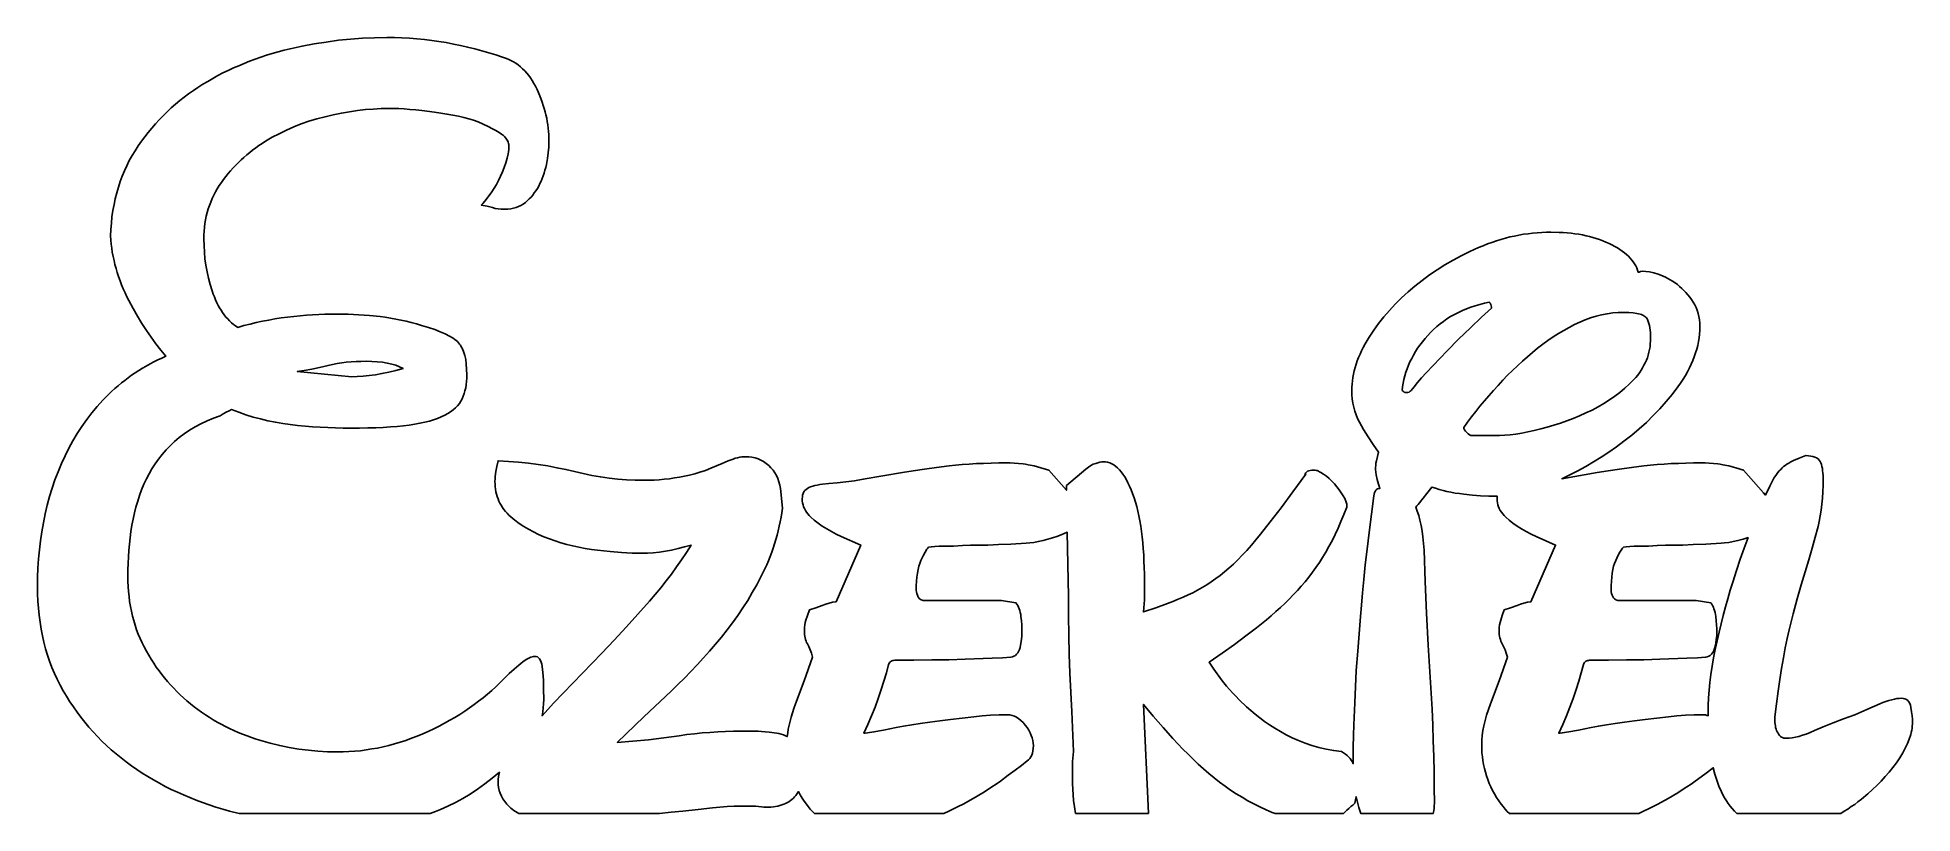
# Model space of a CAD drawing. Extents: x 19 to 174, y 19 to 83.
import ezdxf

# ---------------------------------------------------------------- set-up
doc = ezdxf.new("R2010")
doc.units = 0
doc.layers.add('CAMADA_1', color=18, linetype='CONTINUOUS')

msp = doc.modelspace()

# ---------------------------------------------------------------- linework, layer by layer
at = {"layer": 'CAMADA_1'}
for points in [[(35.87, 19.25), (35.07, 19.45), (34.51, 19.61), (33.95, 19.78), (33.4, 19.95), (32.85, 20.14), (32.32, 20.34), (31.79, 20.55), (31.28, 20.77), (30.77, 20.99), (30.27, 21.23), (29.77, 21.48), (29.29, 21.74), (28.81, 22.01), (28.34, 22.28), (27.88, 22.57), (27.43, 22.87), (26.99, 23.17), (26.55, 23.49), (26.13, 23.82), (25.72, 24.15), (25.32, 24.5), (24.93, 24.85), (24.55, 25.21), (24.18, 25.59), (23.82, 25.97), (23.48, 26.36), (23.14, 26.76), (22.82, 27.17), (22.5, 27.59), (22.2, 28.02), (21.91, 28.45), (21.63, 28.9), (21.36, 29.36), (21.1, 29.82), (20.86, 30.3), (20.64, 30.78), (20.43, 31.27), (20.24, 31.78), (20.07, 32.29), (19.91, 32.81), (19.77, 33.35), (19.65, 33.89), (19.54, 34.44), (19.45, 35), (19.37, 35.57), (19.32, 36.15), (19.27, 36.74), (19.25, 37.34), (19.24, 37.95), (19.25, 38.71), (19.28, 39.46), (19.33, 40.22), (19.4, 40.96), (19.49, 41.71), (19.6, 42.45), (19.73, 43.19), (19.88, 43.92), (20.05, 44.64), (20.24, 45.35), (20.45, 46.05), (20.68, 46.73), (20.94, 47.4), (21.21, 48.06), (21.51, 48.7), (21.82, 49.34), (22.16, 49.95), (22.52, 50.55), (22.9, 51.13), (23.31, 51.7), (23.73, 52.24), (24.17, 52.77), (24.64, 53.29), (25.13, 53.78), (25.38, 54.02), (25.63, 54.26), (25.9, 54.48), (26.17, 54.71), (26.44, 54.92), (26.72, 55.13), (27, 55.34), (27.3, 55.54), (27.59, 55.73), (27.89, 55.92), (28.2, 56.1), (28.52, 56.27), (28.83, 56.44), (29.16, 56.6), (29.49, 56.76), (29.82, 56.91), (29.41, 57.41), (29, 57.93), (28.6, 58.47), (28.22, 59.03), (27.84, 59.61), (27.48, 60.22), (27.12, 60.84), (26.78, 61.49), (26.61, 61.81), (26.46, 62.14), (26.31, 62.47), (26.17, 62.8), (26.05, 63.13), (25.93, 63.47), (25.82, 63.8), (25.72, 64.13), (25.63, 64.46), (25.55, 64.8), (25.47, 65.13), (25.41, 65.47), (25.36, 65.81), (25.31, 66.14), (25.28, 66.48), (25.25, 66.82), (25.28, 67.35), (25.33, 67.88), (25.38, 68.39), (25.46, 68.9), (25.55, 69.4), (25.65, 69.88), (25.77, 70.36), (25.91, 70.83), (26.06, 71.29), (26.23, 71.74), (26.41, 72.18), (26.6, 72.6), (26.81, 73.02), (27.04, 73.44), (27.28, 73.84), (27.54, 74.23), (27.81, 74.61), (28.09, 74.98), (28.37, 75.35), (28.67, 75.7), (28.97, 76.05), (29.28, 76.39), (29.6, 76.72), (29.93, 77.04), (30.27, 77.36), (30.61, 77.66), (30.97, 77.96), (31.33, 78.24), (31.7, 78.52), (32.09, 78.79), (32.47, 79.05), (32.87, 79.31), (33.28, 79.55), (33.69, 79.79), (34.11, 80.02), (34.53, 80.24), (34.96, 80.45), (35.39, 80.65), (35.83, 80.84), (36.28, 81.03), (36.73, 81.21), (37.19, 81.38), (37.66, 81.54), (38.13, 81.7), (38.6, 81.84), (39.09, 81.98), (39.57, 82.11), (40.07, 82.23), (41.06, 82.45), (42.06, 82.63), (43.05, 82.79), (44.05, 82.93), (45.04, 83.03), (46.04, 83.1), (47.03, 83.14), (48.03, 83.16), (48.66, 83.15), (49.29, 83.13), (49.91, 83.1), (50.52, 83.05), (51.14, 82.99), (51.74, 82.92), (52.34, 82.83), (52.94, 82.74), (53.53, 82.62), (54.12, 82.5), (54.7, 82.37), (55.29, 82.23), (55.87, 82.07), (56.45, 81.91), (57.02, 81.74), (57.59, 81.55), (57.82, 81.47), (58.05, 81.38), (58.26, 81.28), (58.47, 81.16), (58.67, 81.04), (58.87, 80.9), (59.05, 80.75), (59.23, 80.59), (59.41, 80.41), (59.58, 80.23), (59.74, 80.04), (59.89, 79.83), (60.03, 79.61), (60.17, 79.38), (60.31, 79.14), (60.43, 78.88), (60.66, 78.36), (60.86, 77.84), (60.94, 77.57), (61.02, 77.31), (61.1, 77.04), (61.16, 76.78), (61.22, 76.51), (61.27, 76.24), (61.31, 75.97), (61.34, 75.7), (61.37, 75.43), (61.39, 75.16), (61.4, 74.88), (61.4, 74.61), (61.39, 74.14), (61.35, 73.67), (61.29, 73.19), (61.19, 72.7), (61.14, 72.46), (61.07, 72.23), (61, 72), (60.93, 71.77), (60.85, 71.55), (60.76, 71.34), (60.66, 71.13), (60.56, 70.92), (60.45, 70.73), (60.33, 70.54), (60.2, 70.36), (60.07, 70.18), (59.93, 70.02), (59.78, 69.86), (59.62, 69.71), (59.46, 69.57), (59.28, 69.44), (59.1, 69.33), (58.9, 69.23), (58.69, 69.16), (58.48, 69.1), (58.25, 69.05), (58.01, 69.03), (57.76, 69.02), (57.48, 69.03), (57.21, 69.05), (56.97, 69.09), (56.75, 69.15), (56.53, 69.21), (56.3, 69.26), (55.82, 69.36), (55.95, 69.5), (56.11, 69.69), (56.49, 70.16), (56.7, 70.45), (56.9, 70.75), (57.08, 71.06), (57.26, 71.39), (57.42, 71.73), (57.57, 72.09), (57.72, 72.45), (57.85, 72.83), (57.96, 73.21), (58.04, 73.57), (58.07, 73.75), (58.09, 73.93), (58.1, 74.1), (58.1, 74.27), (58.1, 74.35), (58.08, 74.44), (58.05, 74.53), (58.02, 74.62), (57.97, 74.71), (57.91, 74.8), (57.76, 74.99), (57.66, 75.09), (57.5, 75.21), (57.3, 75.34), (57.04, 75.49), (56.75, 75.65), (56.4, 75.82), (55.56, 76.22), (55.19, 76.34), (54.8, 76.46), (54.38, 76.57), (53.94, 76.67), (53.48, 76.77), (53, 76.86), (52.49, 76.94), (51.96, 77.02), (50.92, 77.15), (50.42, 77.2), (49.94, 77.24), (49.48, 77.28), (49.04, 77.3), (48.61, 77.31), (48.2, 77.32), (47.56, 77.31), (46.92, 77.27), (46.27, 77.22), (45.61, 77.15), (44.96, 77.05), (44.29, 76.94), (43.62, 76.8), (42.95, 76.64), (42.28, 76.46), (41.62, 76.26), (40.99, 76.04), (40.37, 75.79), (39.76, 75.53), (39.17, 75.24), (38.6, 74.94), (38.04, 74.61), (37.76, 74.44), (37.5, 74.26), (37.24, 74.08), (36.98, 73.89), (36.74, 73.7), (36.49, 73.5), (36.26, 73.29), (36.03, 73.08), (35.8, 72.87), (35.58, 72.65), (35.37, 72.43), (35.16, 72.19), (34.96, 71.96), (34.77, 71.72), (34.58, 71.47), (34.4, 71.22), (34.22, 70.96), (34.06, 70.7), (33.91, 70.44), (33.77, 70.17), (33.64, 69.89), (33.52, 69.61), (33.41, 69.33), (33.32, 69.04), (33.23, 68.75), (33.16, 68.45), (33.1, 68.15), (33.05, 67.84), (33.01, 67.53), (32.98, 67.21), (32.96, 66.89), (32.96, 66.56), (32.97, 66.02), (33, 65.47), (33.05, 64.93), (33.13, 64.4), (33.22, 63.86), (33.34, 63.33), (33.48, 62.81), (33.63, 62.29), (33.72, 62.03), (33.82, 61.79), (33.92, 61.55), (34.02, 61.32), (34.13, 61.1), (34.25, 60.89), (34.37, 60.69), (34.5, 60.5), (34.64, 60.32), (34.78, 60.14), (34.93, 59.98), (35.08, 59.82), (35.24, 59.67), (35.4, 59.53), (35.57, 59.4), (35.75, 59.28), (36.26, 59.43), (36.77, 59.56), (37.28, 59.68), (37.79, 59.79), (38.31, 59.89), (38.82, 59.98), (39.34, 60.06), (39.86, 60.13), (40.38, 60.19), (40.89, 60.24), (41.41, 60.29), (41.92, 60.32), (42.43, 60.35), (42.94, 60.37), (43.45, 60.38), (43.96, 60.38), (44.85, 60.37), (45.73, 60.33), (46.61, 60.27), (47.48, 60.17), (47.91, 60.12), (48.34, 60.05), (48.77, 59.97), (49.2, 59.89), (49.63, 59.79), (50.06, 59.69), (50.48, 59.58), (50.91, 59.45), (51.47, 59.28), (51.99, 59.11), (52.45, 58.93), (52.85, 58.75), (53.21, 58.57), (53.51, 58.39), (53.64, 58.3), (53.76, 58.2), (53.86, 58.11), (53.95, 58.01), (54.04, 57.91), (54.11, 57.81), (54.18, 57.69), (54.25, 57.56), (54.31, 57.43), (54.37, 57.29), (54.42, 57.14), (54.46, 56.98), (54.54, 56.63), (54.59, 56.25), (54.62, 55.84), (54.63, 55.39), (54.63, 55.1), (54.61, 54.82), (54.58, 54.55), (54.54, 54.3), (54.48, 54.06), (54.42, 53.83), (54.34, 53.61), (54.25, 53.4), (54.14, 53.2), (54.02, 53.01), (53.87, 52.83), (53.7, 52.66), (53.51, 52.49), (53.3, 52.34), (53.06, 52.19), (52.81, 52.05), (52.53, 51.91), (52.23, 51.79), (51.9, 51.67), (51.55, 51.57), (51.17, 51.47), (50.77, 51.39), (50.34, 51.31), (49.89, 51.24), (49.41, 51.18), (48.89, 51.13), (48.34, 51.09), (47.75, 51.05), (47.13, 51.02), (46.48, 51), (45.79, 50.99), (45.06, 50.99), (44.43, 50.99), (43.8, 51.01), (43.17, 51.03), (42.55, 51.06), (41.92, 51.1), (41.3, 51.15), (40.68, 51.21), (40.07, 51.28), (39.46, 51.37), (38.85, 51.47), (38.24, 51.59), (37.63, 51.74), (37.03, 51.9), (36.43, 52.08), (35.84, 52.29), (35.24, 52.51), (35.03, 52.42), (34.8, 52.3), (34.56, 52.16), (34.31, 52), (33.75, 51.8), (33.22, 51.58), (32.71, 51.35), (32.23, 51.09), (31.77, 50.82), (31.34, 50.53), (30.93, 50.22), (30.73, 50.05), (30.54, 49.89), (30.18, 49.54), (29.84, 49.19), (29.52, 48.82), (29.22, 48.44), (28.94, 48.04), (28.68, 47.64), (28.44, 47.22), (28.22, 46.8), (28.01, 46.36), (27.82, 45.91), (27.65, 45.45), (27.5, 44.98), (27.36, 44.49), (27.23, 44), (27.12, 43.5), (27.03, 42.99), (26.95, 42.47), (26.88, 41.95), (26.82, 41.42), (26.78, 40.9), (26.74, 40.38), (26.71, 39.85), (26.7, 39.32), (26.69, 38.8), (26.7, 38.36), (26.72, 37.94), (26.75, 37.52), (26.79, 37.11), (26.84, 36.7), (26.91, 36.3), (26.98, 35.9), (27.07, 35.51), (27.17, 35.13), (27.29, 34.75), (27.41, 34.38), (27.55, 34.02), (27.7, 33.66), (27.86, 33.3), (28.03, 32.96), (28.22, 32.61), (28.41, 32.28), (28.61, 31.95), (28.82, 31.63), (29.03, 31.31), (29.26, 31), (29.48, 30.7), (29.72, 30.41), (29.96, 30.12), (30.21, 29.83), (30.47, 29.56), (30.73, 29.29), (31, 29.03), (31.28, 28.77), (31.56, 28.52), (31.85, 28.28), (32.15, 28.04), (32.46, 27.81), (32.77, 27.59), (33.08, 27.38), (33.4, 27.17), (33.73, 26.97), (34.06, 26.78), (34.39, 26.59), (34.74, 26.41), (35.08, 26.24), (35.43, 26.08), (35.79, 25.92), (36.15, 25.77), (36.52, 25.63), (36.89, 25.5), (37.27, 25.37), (37.66, 25.25), (38.43, 25.03), (39.21, 24.84), (39.99, 24.68), (40.78, 24.55), (41.57, 24.45), (42.36, 24.38), (43.16, 24.33), (43.96, 24.32), (44.44, 24.32), (44.91, 24.34), (45.39, 24.38), (45.86, 24.42), (46.33, 24.48), (46.8, 24.56), (47.27, 24.64), (47.74, 24.74), (48.21, 24.85), (48.68, 24.98), (49.14, 25.12), (49.61, 25.27), (50.07, 25.44), (50.53, 25.61), (51, 25.81), (51.46, 26.01), (51.91, 26.23), (52.36, 26.45), (52.8, 26.68), (53.23, 26.92), (53.65, 27.16), (54.06, 27.41), (54.46, 27.67), (54.85, 27.94), (55.24, 28.21), (55.61, 28.49), (55.98, 28.78), (56.34, 29.07), (56.69, 29.38), (57.03, 29.69), (57.36, 30), (57.68, 30.33), (58.13, 30.77), (58.54, 31.14), (58.91, 31.46), (59.25, 31.73), (59.54, 31.93), (59.68, 32.01), (59.81, 32.08), (59.92, 32.13), (60.03, 32.16), (60.13, 32.18), (60.22, 32.19), (60.34, 32.18), (60.45, 32.14), (60.55, 32.07), (60.63, 31.98), (60.71, 31.86), (60.77, 31.72), (60.82, 31.54), (60.85, 31.34), (60.88, 31.12), (60.91, 30.86), (60.95, 30.24), (60.97, 29.5), (60.98, 28.64), (60.97, 28.29), (60.94, 27.95), (60.9, 27.62), (60.84, 27.3), (61.3, 27.81), (61.78, 28.32), (65.76, 32.46), (66.77, 33.53), (67.76, 34.59), (68.74, 35.66), (69.7, 36.74), (70.17, 37.28), (70.62, 37.84), (71.07, 38.4), (71.51, 38.97), (71.93, 39.55), (72.34, 40.14), (72.74, 40.74), (73.12, 41.35), (72.58, 41.2), (72.05, 41.06), (71.52, 40.94), (71.01, 40.85), (70.51, 40.77), (70.01, 40.72), (69.53, 40.69), (69.06, 40.68), (68.67, 40.68), (68.26, 40.69), (67.39, 40.74), (66.44, 40.82), (65.42, 40.93), (64.9, 41), (64.38, 41.08), (63.87, 41.18), (63.37, 41.29), (62.87, 41.41), (62.39, 41.55), (61.91, 41.7), (61.44, 41.86), (60.98, 42.04), (60.54, 42.23), (60.12, 42.44), (59.72, 42.66), (59.33, 42.89), (58.96, 43.14), (58.6, 43.4), (58.27, 43.68), (58.11, 43.83), (57.96, 43.98), (57.82, 44.13), (57.69, 44.29), (57.57, 44.46), (57.47, 44.63), (57.37, 44.8), (57.28, 44.98), (57.21, 45.17), (57.14, 45.36), (57.08, 45.55), (57.04, 45.75), (57, 45.96), (56.97, 46.17), (56.96, 46.38), (56.95, 46.6), (56.96, 46.8), (56.97, 46.99), (57.02, 47.41), (57.1, 47.84), (57.21, 48.3), (58.07, 48.25), (58.9, 48.18), (59.72, 48.09), (60.52, 47.99), (61.3, 47.87), (62.06, 47.73), (62.8, 47.58), (63.52, 47.41), (64.23, 47.24), (64.94, 47.09), (65.65, 46.97), (66.36, 46.87), (67.08, 46.79), (67.79, 46.73), (68.51, 46.7), (69.23, 46.69), (69.65, 46.69), (70.07, 46.71), (70.49, 46.74), (70.91, 46.77), (71.33, 46.82), (71.75, 46.88), (72.16, 46.95), (72.57, 47.03), (72.99, 47.12), (73.42, 47.23), (73.85, 47.36), (74.3, 47.51), (74.75, 47.68), (75.22, 47.87), (75.69, 48.07), (76.17, 48.3), (76.58, 48.44), (76.77, 48.5), (76.96, 48.55), (77.13, 48.59), (77.3, 48.61), (77.46, 48.63), (77.61, 48.63), (77.88, 48.62), (78.14, 48.59), (78.4, 48.53), (78.64, 48.45), (78.87, 48.35), (79.1, 48.23), (79.31, 48.08), (79.52, 47.92), (79.71, 47.73), (79.88, 47.53), (80.03, 47.31), (80.16, 47.08), (80.27, 46.83), (80.37, 46.57), (80.44, 46.3), (80.49, 46.01), (80.66, 44.4), (80.6, 44.02), (80.54, 43.65), (80.47, 43.27), (80.39, 42.9), (80.3, 42.54), (80.21, 42.18), (80.11, 41.82), (80, 41.46), (79.89, 41.11), (79.77, 40.76), (79.64, 40.41), (79.5, 40.07), (79.36, 39.73), (79.21, 39.39), (79.05, 39.06), (78.88, 38.73), (78.53, 38.08), (78.17, 37.44), (77.79, 36.8), (77.39, 36.18), (76.97, 35.56), (76.54, 34.96), (76.09, 34.36), (75.62, 33.78), (75.14, 33.2), (74.65, 32.63), (74.15, 32.06), (73.63, 31.5), (73.11, 30.95), (72.57, 30.4), (72.03, 29.86), (71.47, 29.33), (69.24, 27.22), (67.03, 25.1), (68.33, 25.2), (69.62, 25.32), (70.89, 25.47), (72.15, 25.65), (72.78, 25.74), (73.41, 25.82), (74.04, 25.88), (74.68, 25.93), (75.32, 25.98), (75.97, 26.01), (76.62, 26.02), (77.27, 26.03), (78.37, 26.03), (78.64, 26.02), (78.92, 26.01), (79.23, 25.98), (79.56, 25.95), (79.78, 25.93), (79.98, 25.9), (80.18, 25.87), (80.37, 25.83), (80.56, 25.78), (80.73, 25.72), (80.9, 25.65), (81.05, 25.58), (81.09, 25.88), (81.14, 26.19), (81.21, 26.52), (81.28, 26.85), (81.38, 27.19), (81.48, 27.54), (81.6, 27.9), (81.74, 28.27), (82.45, 30.18), (83.13, 32.12), (83.04, 32.44), (82.94, 32.73), (82.83, 32.99), (82.71, 33.22), (82.65, 33.33), (82.6, 33.45), (82.56, 33.57), (82.52, 33.71), (82.49, 33.85), (82.47, 34), (82.46, 34.16), (82.46, 34.32), (82.46, 34.56), (82.49, 34.79), (82.53, 34.99), (82.58, 35.17), (82.72, 35.55), (82.88, 36.01), (83.4, 36.19), (83.94, 36.39), (84.22, 36.49), (84.5, 36.57), (84.79, 36.64), (85.08, 36.69), (87.11, 41.35), (85.5, 42.07), (85.09, 42.26), (84.69, 42.47), (84.31, 42.69), (83.94, 42.91), (83.59, 43.15), (83.28, 43.4), (83, 43.66), (82.87, 43.79), (82.75, 43.93), (82.64, 44.07), (82.55, 44.21), (82.47, 44.36), (82.4, 44.51), (82.35, 44.67), (82.32, 44.83), (82.29, 44.99), (82.29, 45.16), (82.3, 45.32), (82.32, 45.47), (82.36, 45.61), (82.42, 45.73), (82.5, 45.84), (82.6, 45.94), (82.71, 46.02), (82.84, 46.09), (82.98, 46.15), (83.15, 46.21), (83.33, 46.26), (83.53, 46.3), (83.74, 46.34), (83.97, 46.37), (84.49, 46.43), (85.17, 46.48), (85.87, 46.55), (86.59, 46.65), (87.32, 46.77), (90.54, 47.32), (91.43, 47.46), (92.37, 47.6), (93.36, 47.74), (94.39, 47.87), (94.93, 47.93), (95.48, 47.98), (96.05, 48.02), (96.64, 48.06), (97.24, 48.08), (97.85, 48.1), (98.49, 48.12), (99.13, 48.12), (99.44, 48.12), (99.77, 48.1), (100.12, 48.07), (100.49, 48.04), (100.69, 48.01), (100.91, 47.97), (101.4, 47.87), (101.97, 47.72), (102.61, 47.53), (104.07, 45.87), (104.06, 46.26), (105.67, 47.62), (105.88, 47.77), (106.09, 47.9), (106.28, 48.01), (106.48, 48.08), (106.66, 48.14), (106.83, 48.18), (106.98, 48.2), (107.11, 48.21), (107.29, 48.2), (107.46, 48.17), (107.64, 48.12), (107.8, 48.05), (107.97, 47.96), (108.13, 47.84), (108.28, 47.71), (108.43, 47.56), (108.58, 47.38), (108.73, 47.19), (108.87, 46.97), (109.01, 46.74), (109.14, 46.48), (109.27, 46.2), (109.4, 45.9), (109.52, 45.59), (109.64, 45.25), (109.75, 44.9), (109.86, 44.53), (109.95, 44.15), (110.04, 43.76), (110.12, 43.34), (110.19, 42.92), (110.26, 42.48), (110.31, 42.02), (110.36, 41.55), (110.4, 41.06), (110.44, 40.55), (110.46, 40.04), (110.48, 39.5), (110.49, 38.95), (110.5, 38.39), (110.5, 37.16), (110.49, 36.84), (110.48, 36.52), (110.45, 36.19), (110.41, 35.85), (111.44, 36.19), (112.39, 36.54), (112.84, 36.71), (113.28, 36.89), (113.7, 37.07), (114.1, 37.25), (114.49, 37.43), (114.87, 37.64), (115.25, 37.85), (115.63, 38.08), (116, 38.33), (116.37, 38.59), (116.74, 38.86), (117.1, 39.15), (117.46, 39.46), (117.83, 39.79), (118.19, 40.14), (118.56, 40.52), (118.93, 40.92), (119.31, 41.34), (119.69, 41.78), (120.07, 42.24), (120.87, 43.27), (121.76, 44.43), (122.73, 45.74), (123.79, 47.2), (123.71, 47.11), (123.74, 47.21), (123.79, 47.3), (123.85, 47.37), (123.94, 47.43), (124.04, 47.47), (124.17, 47.51), (124.31, 47.53), (124.47, 47.53), (124.55, 47.53), (124.65, 47.51), (124.74, 47.49), (124.84, 47.45), (124.94, 47.4), (125.05, 47.34), (125.27, 47.2), (125.5, 47.02), (125.73, 46.83), (125.95, 46.62), (126.16, 46.39), (126.36, 46.16), (126.55, 45.91), (126.72, 45.67), (126.88, 45.42), (127.01, 45.18), (127.1, 44.97), (127.16, 44.8), (127.17, 44.72), (127.18, 44.66), (127.18, 44.49), (126.94, 43.88), (126.7, 43.31), (126.46, 42.75), (126.21, 42.22), (125.96, 41.71), (125.71, 41.23), (125.45, 40.77), (125.19, 40.34), (124.92, 39.92), (124.64, 39.51), (124.35, 39.11), (124.06, 38.72), (123.75, 38.34), (123.43, 37.96), (123.11, 37.6), (122.77, 37.25), (122.43, 36.9), (122.08, 36.55), (121.71, 36.21), (121.34, 35.87), (120.95, 35.53), (120.55, 35.2), (120.14, 34.87), (119.73, 34.54), (118.85, 33.87), (117.91, 33.17), (116.9, 32.45), (115.83, 31.7), (115.99, 31.45), (116.21, 31.13), (116.85, 30.26), (117.05, 30.01), (117.26, 29.74), (117.5, 29.47), (117.75, 29.19), (118.02, 28.91), (118.3, 28.62), (118.92, 28.02), (119.26, 27.72), (119.62, 27.42), (120, 27.12), (120.39, 26.83), (120.81, 26.55), (121.25, 26.27), (121.71, 26), (122.18, 25.73), (122.68, 25.48), (123.2, 25.25), (123.74, 25.04), (124.3, 24.86), (124.88, 24.69), (125.48, 24.55), (126.11, 24.43), (126.75, 24.34), (126.92, 24.24), (127.07, 24.13), (127.21, 24.02), (127.33, 23.9), (127.45, 23.77), (127.55, 23.63), (127.64, 23.49), (127.71, 23.34), (127.71, 24.72), (127.72, 25.67), (127.75, 26.54), (127.84, 28.36), (127.96, 31.03), (128.09, 32.61), (128.3, 35.48), (128.38, 36.4), (128.47, 37.42), (128.58, 38.52), (128.7, 39.72), (128.85, 41.01), (129.02, 42.39), (129.4, 45.42), (129.43, 45.56), (129.47, 45.68), (129.51, 45.78), (129.57, 45.87), (129.64, 45.93), (129.72, 45.98), (129.81, 46.01), (129.91, 46.02), (129.78, 46.38), (129.68, 46.76), (129.6, 47.15), (129.54, 47.57), (129.54, 47.74), (129.56, 47.92), (129.58, 48.1), (129.62, 48.29), (129.79, 49.01), (129.34, 49.64), (128.93, 50.26), (128.56, 50.87), (128.22, 51.47), (128.07, 51.77), (127.95, 52.07), (127.84, 52.39), (127.75, 52.71), (127.68, 53.05), (127.63, 53.39), (127.6, 53.73), (127.59, 54.09), (127.59, 54.36), (127.61, 54.62), (127.64, 54.89), (127.68, 55.16), (127.73, 55.43), (127.79, 55.7), (127.86, 55.97), (127.95, 56.25), (128.04, 56.53), (128.15, 56.8), (128.27, 57.08), (128.4, 57.36), (128.54, 57.64), (128.69, 57.92), (128.85, 58.21), (129.03, 58.49), (129.4, 59.06), (129.8, 59.61), (130.23, 60.15), (130.69, 60.68), (131.17, 61.2), (131.69, 61.71), (132.23, 62.2), (132.79, 62.68), (133.39, 63.15), (134, 63.6), (134.62, 64.02), (135.27, 64.43), (135.94, 64.82), (136.62, 65.18), (137.32, 65.53), (138.04, 65.86), (138.41, 66.01), (138.78, 66.16), (139.14, 66.29), (139.51, 66.41), (139.88, 66.53), (140.25, 66.63), (140.62, 66.73), (141, 66.81), (141.37, 66.89), (141.74, 66.95), (142.12, 67), (142.5, 67.05), (142.87, 67.08), (143.25, 67.11), (143.63, 67.12), (144.01, 67.13), (144.7, 67.11), (145.03, 67.1), (145.36, 67.07), (145.68, 67.04), (145.99, 67), (146.3, 66.95), (146.61, 66.9), (146.9, 66.83), (147.19, 66.76), (147.47, 66.69), (147.75, 66.6), (148.02, 66.51), (148.29, 66.42), (148.54, 66.31), (148.8, 66.2), (149.04, 66.08), (149.27, 65.96), (149.49, 65.83), (149.69, 65.7), (149.89, 65.57), (150.07, 65.43), (150.24, 65.29), (150.39, 65.14), (150.54, 64.99), (150.67, 64.83), (150.79, 64.68), (150.9, 64.51), (151, 64.35), (151.08, 64.18), (151.15, 64), (151.21, 63.83), (151.28, 63.84), (151.34, 63.87), (151.37, 63.89), (151.41, 63.9), (151.55, 63.91), (151.82, 63.9), (152.13, 63.85), (152.48, 63.77), (152.86, 63.66), (153.06, 63.59), (153.26, 63.51), (153.46, 63.42), (153.65, 63.32), (153.85, 63.21), (154.04, 63.09), (154.24, 62.95), (154.43, 62.81), (154.61, 62.66), (154.79, 62.5), (154.97, 62.33), (155.14, 62.15), (155.3, 61.97), (155.45, 61.78), (155.6, 61.58), (155.74, 61.37), (155.87, 61.15), (155.98, 60.93), (156.07, 60.69), (156.15, 60.44), (156.21, 60.18), (156.25, 59.91), (156.28, 59.63), (156.29, 59.34), (156.28, 59.03), (156.26, 58.73), (156.22, 58.42), (156.18, 58.11), (156.11, 57.8), (156.03, 57.49), (155.94, 57.18), (155.83, 56.87), (155.71, 56.56), (155.58, 56.25), (155.43, 55.94), (155.26, 55.63), (155.09, 55.32), (154.9, 55.01), (154.69, 54.7), (154.47, 54.39), (154, 53.77), (153.51, 53.17), (152.99, 52.58), (152.45, 52.02), (151.88, 51.46), (151.29, 50.93), (150.67, 50.4), (150.02, 49.9), (149.41, 49.45), (148.79, 49.01), (148.16, 48.6), (147.52, 48.2), (146.88, 47.83), (146.23, 47.47), (145.57, 47.13), (144.91, 46.82), (147.82, 47.32), (148.72, 47.46), (149.65, 47.6), (150.64, 47.74), (151.68, 47.87), (152.21, 47.93), (152.77, 47.98), (153.33, 48.02), (153.92, 48.06), (154.52, 48.08), (155.14, 48.1), (155.77, 48.12), (156.42, 48.12), (156.72, 48.12), (157.05, 48.1), (157.4, 48.07), (157.77, 48.04), (157.97, 48.01), (158.19, 47.97), (158.68, 47.87), (159.25, 47.72), (159.89, 47.53), (161.54, 45.67), (161.71, 45.47), (162.06, 46.22), (162.39, 46.86), (162.6, 47.18), (162.72, 47.32), (162.83, 47.46), (162.95, 47.59), (163.07, 47.71), (163.19, 47.82), (163.32, 47.92), (163.46, 48.01), (163.61, 48.11), (163.79, 48.21), (164, 48.31), (164.46, 48.51), (165.01, 48.72), (165.23, 48.71), (165.43, 48.69), (165.61, 48.65), (165.77, 48.6), (165.91, 48.54), (166.03, 48.46), (166.12, 48.36), (166.2, 48.25), (166.26, 48.13), (166.31, 47.99), (166.35, 47.84), (166.39, 47.67), (166.41, 47.49), (166.43, 47.29), (166.45, 47.08), (166.45, 46.86), (166.44, 46.29), (166.42, 45.75), (166.39, 45.23), (166.34, 44.72), (166.29, 44.23), (166.21, 43.76), (166.13, 43.31), (166.03, 42.88), (165.8, 42.01), (165.55, 41.1), (165.27, 40.15), (164.97, 39.15), (164.65, 38.09), (164.32, 36.94), (163.99, 35.7), (163.66, 34.37), (163.49, 33.66), (163.33, 32.89), (163.17, 32.07), (163.02, 31.2), (162.88, 30.28), (162.74, 29.31), (162.6, 28.29), (162.47, 27.22), (162.47, 26.88), (162.48, 26.73), (162.49, 26.59), (162.51, 26.46), (162.53, 26.33), (162.57, 26.2), (162.61, 26.08), (162.67, 25.97), (162.73, 25.86), (162.79, 25.76), (162.86, 25.68), (162.94, 25.6), (163.02, 25.54), (163.11, 25.5), (163.2, 25.46), (163.3, 25.44), (163.4, 25.44), (163.64, 25.45), (163.9, 25.48), (164.17, 25.53), (164.45, 25.6), (164.75, 25.69), (165.06, 25.79), (165.39, 25.92), (165.73, 26.07), (166.46, 26.39), (167.27, 26.72), (168.14, 27.05), (169.07, 27.38), (170.05, 27.82), (171.11, 28.27), (171.38, 28.38), (171.63, 28.48), (171.87, 28.56), (172.1, 28.62), (172.32, 28.67), (172.52, 28.71), (172.71, 28.73), (172.88, 28.74), (173.05, 28.73), (173.19, 28.69), (173.32, 28.63), (173.42, 28.55), (173.52, 28.44), (173.59, 28.31), (173.65, 28.16), (173.69, 27.98), (173.74, 27.62), (173.78, 27.3), (173.81, 27.02), (173.82, 26.79), (173.81, 26.62), (173.8, 26.45), (173.78, 26.27), (173.75, 26.1), (173.71, 25.92), (173.67, 25.74), (173.55, 25.37), (173.4, 25), (173.22, 24.62), (173.01, 24.23), (172.76, 23.83), (172.49, 23.43), (172.2, 23.04), (171.89, 22.66), (171.57, 22.28), (171.24, 21.92), (170.88, 21.56), (170.52, 21.21), (170.13, 20.87), (169.6, 20.42), (169.32, 20.21), (169.05, 20), (168.77, 19.81), (168.48, 19.61), (168.19, 19.43), (167.9, 19.25), (159.33, 19.25), (159.14, 19.44), (158.96, 19.65), (158.79, 19.86), (158.62, 20.08), (158.47, 20.3), (158.33, 20.54), (158.19, 20.78), (158.07, 21.03), (157.86, 21.51), (157.68, 21.99), (157.52, 22.49), (157.39, 23.01), (156.7, 22.49), (155.91, 21.92), (155.56, 21.67), (155.21, 21.43), (154.84, 21.19), (154.46, 20.95), (153.66, 20.48), (152.82, 20.01), (152.43, 19.81), (152.04, 19.62), (151.65, 19.43), (151.25, 19.25), (140.6, 19.25), (140.41, 19.42), (140.23, 19.61), (140.07, 19.81), (139.91, 20.01), (139.71, 20.29), (139.53, 20.57), (139.36, 20.86), (139.2, 21.14), (139.06, 21.44), (138.93, 21.73), (138.81, 22.04), (138.7, 22.34), (138.61, 22.65), (138.53, 22.96), (138.46, 23.28), (138.4, 23.6), (138.36, 23.92), (138.32, 24.25), (138.31, 24.59), (138.3, 24.92), (138.31, 25.29), (138.34, 25.67), (138.4, 26.07), (138.48, 26.48), (138.58, 26.9), (138.7, 27.34), (138.85, 27.8), (139.02, 28.27), (139.73, 30.18), (140.42, 32.12), (140.33, 32.44), (140.23, 32.73), (140.11, 32.99), (139.99, 33.22), (139.93, 33.33), (139.88, 33.45), (139.84, 33.57), (139.8, 33.71), (139.77, 33.85), (139.75, 34), (139.74, 34.16), (139.74, 34.32), (139.75, 34.56), (139.77, 34.79), (139.81, 34.99), (139.87, 35.17), (140, 35.55), (140.16, 36.01), (140.68, 36.19), (141.22, 36.39), (141.5, 36.49), (141.78, 36.57), (142.07, 36.64), (142.36, 36.69), (144.39, 41.35), (142.79, 42.07), (142.37, 42.26), (141.97, 42.47), (141.59, 42.69), (141.22, 42.91), (140.88, 43.15), (140.56, 43.4), (140.28, 43.66), (140.15, 43.79), (140.03, 43.93), (139.93, 44.07), (139.83, 44.21), (139.75, 44.36), (139.69, 44.51), (139.63, 44.67), (139.6, 44.83), (139.58, 44.99), (139.57, 45.16), (139.57, 45.27), (139.58, 45.37), (139.53, 45.37), (138.88, 45.38), (138.21, 45.41), (137.53, 45.47), (136.82, 45.54), (136.46, 45.59), (136.11, 45.64), (135.77, 45.7), (135.44, 45.77), (135.12, 45.85), (134.8, 45.94), (134.49, 46.03), (134.19, 46.13), (133.05, 44.69), (132.96, 44.59), (132.86, 44.49), (132.99, 44.16), (133.11, 43.8), (133.21, 43.4), (133.3, 42.97), (133.38, 42.51), (133.45, 42.02), (133.51, 41.49), (133.55, 40.94), (133.65, 38.35), (133.76, 35.74), (133.9, 33.12), (134.06, 30.48), (134.14, 29.16), (134.21, 27.85), (134.27, 26.54), (134.31, 25.24), (134.35, 23.95), (134.38, 22.66), (134.39, 21.38), (134.4, 20.11), (134.39, 19.89), (134.38, 19.68), (134.35, 19.46), (134.31, 19.25), (128.33, 19.25), (128.18, 19.73), (128.05, 20.18), (127.94, 20.62), (127.9, 20.37), (127.85, 20.1), (127.69, 19.94), (127.52, 19.81), (127.35, 19.67), (127.18, 19.51), (126.91, 19.25), (121.27, 19.25), (121.04, 19.34), (120.52, 19.56), (120.02, 19.79), (119.52, 20.04), (119.03, 20.3), (118.55, 20.58), (118.07, 20.87), (117.6, 21.18), (117.14, 21.5), (116.69, 21.83), (116.24, 22.18), (115.8, 22.54), (115.37, 22.92), (114.94, 23.31), (114.51, 23.71), (114.09, 24.12), (113.67, 24.55), (112.85, 25.43), (112.03, 26.34), (111.22, 27.27), (110.41, 28.23), (110.84, 19.26), (110.83, 19.25), (104.82, 19.25), (104.72, 19.79), (104.66, 20.31), (104.62, 20.77), (104.59, 21.24), (104.58, 21.72), (104.57, 22.22), (104.57, 23.24), (104.58, 23.53), (104.59, 23.81), (104.62, 24.08), (104.66, 24.34), (104.5, 27.65), (104.36, 30.81), (104.3, 32.37), (104.27, 33.94), (104.24, 35.52), (104.23, 37.12), (104.14, 42.41), (103.89, 42.3), (103.62, 42.19), (103.28, 42.07), (102.91, 41.95), (102.53, 41.84), (102.14, 41.73), (101.75, 41.64), (101.39, 41.57), (101.05, 41.53), (100.74, 41.52), (99.49, 41.44), (98.46, 41.39), (97.59, 41.36), (96.85, 41.35), (96.17, 41.34), (95.49, 41.31), (94.77, 41.27), (93.97, 41.26), (93.57, 41.26), (93.23, 41.24), (92.94, 41.22), (92.7, 41.18), (92.64, 41.11), (92.57, 41.01), (92.41, 40.78), (92.25, 40.46), (92.07, 40.08), (91.98, 39.85), (91.9, 39.61), (91.83, 39.34), (91.78, 39.04), (91.74, 38.72), (91.71, 38.38), (91.69, 38.01), (91.68, 37.62), (91.7, 37.49), (91.73, 37.36), (91.78, 37.22), (91.85, 37.07), (91.9, 37), (91.95, 36.94), (92.02, 36.89), (92.09, 36.85), (92.16, 36.82), (92.25, 36.79), (92.34, 36.78), (92.45, 36.78), (98.71, 36.78), (99.9, 36.61), (99.98, 36.5), (100.05, 36.38), (100.12, 36.25), (100.17, 36.11), (100.22, 35.96), (100.26, 35.8), (100.3, 35.64), (100.32, 35.46), (100.36, 35.11), (100.38, 34.78), (100.4, 34.46), (100.4, 34.15), (100.39, 33.88), (100.36, 33.59), (100.31, 33.27), (100.24, 32.92), (100.19, 32.75), (100.12, 32.6), (100.05, 32.47), (99.96, 32.36), (99.86, 32.27), (99.74, 32.2), (99.62, 32.15), (99.47, 32.12), (98.79, 32.08), (97.94, 32.03), (95.71, 31.95), (94.38, 31.91), (92.97, 31.89), (91.48, 31.87), (89.91, 31.87), (89.82, 31.86), (89.75, 31.84), (89.68, 31.82), (89.61, 31.78), (89.55, 31.73), (89.49, 31.67), (89.44, 31.61), (89.4, 31.53), (89.22, 30.84), (89.02, 30.15), (88.8, 29.45), (88.55, 28.73), (88.29, 28.01), (88, 27.29), (87.69, 26.57), (87.37, 25.85), (87.48, 25.86), (87.66, 25.88), (88.2, 25.97), (88.99, 26.12), (90.03, 26.32), (90.64, 26.44), (91.31, 26.55), (92.02, 26.66), (92.8, 26.77), (93.62, 26.89), (94.5, 26.99), (96.43, 27.21), (97.11, 27.28), (97.82, 27.34), (98.53, 27.37), (99.22, 27.38), (99.41, 27.36), (99.6, 27.33), (99.78, 27.26), (99.96, 27.17), (100.14, 27.05), (100.31, 26.9), (100.49, 26.73), (100.66, 26.53), (100.82, 26.32), (100.96, 26.11), (101.07, 25.9), (101.17, 25.68), (101.24, 25.47), (101.29, 25.26), (101.33, 25.05), (101.34, 24.84), (101.33, 24.61), (101.3, 24.41), (101.26, 24.22), (101.21, 24.06), (101.14, 23.91), (101.05, 23.77), (100.95, 23.66), (100.83, 23.57), (100.37, 23.21), (99.85, 22.82), (99.27, 22.39), (98.63, 21.92), (98.28, 21.67), (97.93, 21.43), (97.56, 21.19), (97.18, 20.95), (96.38, 20.48), (95.54, 20.01), (95.15, 19.81), (94.76, 19.62), (94.36, 19.43), (93.96, 19.25), (83.31, 19.25), (83.13, 19.42), (82.95, 19.61), (82.78, 19.81), (82.63, 20.01), (82.45, 20.27), (82.28, 20.52), (82.12, 20.78), (81.98, 21.05), (81.87, 20.89), (81.76, 20.74), (81.66, 20.62), (81.56, 20.51), (81.44, 20.41), (81.32, 20.31), (81.19, 20.22), (81.06, 20.14), (80.92, 20.07), (80.77, 20.01), (80.61, 19.95), (80.44, 19.9), (80.27, 19.86), (80.09, 19.83), (79.91, 19.8), (79.71, 19.78), (79.51, 19.77), (79.31, 19.76), (79.14, 19.76), (78.92, 19.8), (78.69, 19.83), (78.45, 19.84), (78.2, 19.85), (77.27, 19.85), (76.68, 19.84), (76.09, 19.82), (75.5, 19.78), (74.9, 19.72), (73.7, 19.58), (72.45, 19.43), (71.48, 19.35), (70.51, 19.25), (58.92, 19.25), (58.78, 19.32), (58.64, 19.41), (58.51, 19.49), (58.38, 19.59), (58.26, 19.68), (58.14, 19.79), (58.03, 19.9), (57.93, 20.02), (57.76, 20.23), (57.61, 20.45), (57.49, 20.68), (57.39, 20.91), (57.31, 21.14), (57.25, 21.38), (57.22, 21.63), (57.21, 21.88), (57.22, 22.07), (57.24, 22.26), (57.27, 22.45), (57.32, 22.64), (56.72, 22.15), (56.11, 21.68), (55.51, 21.25), (54.9, 20.85), (54.3, 20.48), (53.69, 20.15), (53.08, 19.85), (52.78, 19.71), (52.47, 19.58), (52.05, 19.41), (51.61, 19.25)], [(131.74, 54.09), (131.82, 54.02), (131.91, 53.96), (131.99, 53.93), (132.08, 53.92), (132.2, 53.93), (132.31, 53.96), (132.41, 54.02), (132.5, 54.09), (132.73, 54.4), (133.02, 54.75), (133.35, 55.12), (133.73, 55.53), (135.46, 57.35), (136.4, 58.31), (137.37, 59.25), (138.29, 60.12), (139.1, 60.86), (139.1, 60.95), (139.09, 61.07), (139.06, 61.18), (139.01, 61.28), (138.93, 61.37), (138.54, 61.28), (138.15, 61.18), (137.77, 61.07), (137.41, 60.95), (137.05, 60.81), (136.71, 60.67), (136.38, 60.51), (136.05, 60.34), (135.74, 60.17), (135.44, 59.98), (135.15, 59.78), (134.87, 59.57), (134.6, 59.35), (134.34, 59.12), (134.09, 58.87), (133.85, 58.62), (133.63, 58.36), (133.41, 58.1), (133.21, 57.83), (133.02, 57.56), (132.85, 57.29), (132.68, 57.01), (132.53, 56.73), (132.39, 56.45), (132.27, 56.17), (132.15, 55.88), (132.05, 55.59), (131.96, 55.29), (131.89, 55), (131.83, 54.7), (131.77, 54.4)], [(136.82, 51.04), (136.83, 50.95), (136.88, 50.85), (136.96, 50.74), (137.07, 50.62), (137.19, 50.51), (137.3, 50.43), (137.4, 50.38), (137.49, 50.37), (139.36, 50.37), (139.77, 50.37), (140.2, 50.4), (140.65, 50.44), (141.11, 50.5), (141.6, 50.58), (142.1, 50.67), (142.62, 50.79), (143.17, 50.92), (143.71, 51.06), (144.26, 51.22), (144.79, 51.39), (145.32, 51.58), (145.85, 51.79), (146.37, 52), (146.89, 52.24), (147.4, 52.48), (147.9, 52.74), (148.38, 53.02), (148.83, 53.31), (149.27, 53.61), (149.69, 53.93), (150.09, 54.27), (150.47, 54.62), (150.83, 54.98), (151, 55.17), (151.16, 55.36), (151.3, 55.55), (151.44, 55.75), (151.56, 55.95), (151.68, 56.16), (151.78, 56.36), (151.88, 56.58), (151.96, 56.79), (152.03, 57.01), (152.09, 57.24), (152.14, 57.46), (152.18, 57.69), (152.2, 57.93), (152.22, 58.17), (152.22, 58.41), (152.22, 58.64), (152.21, 58.85), (152.19, 59.06), (152.16, 59.25), (152.13, 59.44), (152.08, 59.61), (152.03, 59.78), (151.97, 59.93), (151.93, 60), (151.88, 60.07), (151.83, 60.13), (151.75, 60.19), (151.67, 60.24), (151.58, 60.29), (151.47, 60.34), (151.36, 60.38), (151.09, 60.44), (150.78, 60.49), (150.42, 60.52), (150.02, 60.52), (149.56, 60.51), (149.1, 60.47), (148.64, 60.41), (148.18, 60.32), (147.73, 60.21), (147.28, 60.07), (146.83, 59.91), (146.38, 59.72), (145.94, 59.51), (145.5, 59.28), (145.06, 59.04), (144.63, 58.78), (144.19, 58.5), (143.76, 58.2), (143.34, 57.89), (142.91, 57.56), (142.49, 57.22), (142.07, 56.86), (141.66, 56.5), (141.25, 56.12), (140.85, 55.74), (140.44, 55.34), (140.05, 54.93), (139.65, 54.51), (139.27, 54.09), (138.89, 53.66), (138.52, 53.23), (138.16, 52.8), (137.81, 52.36), (137.47, 51.93), (137.14, 51.49)], [(45.15, 55.22), (45.6, 55.23), (46.08, 55.26), (46.58, 55.32), (47.1, 55.39), (47.64, 55.48), (48.2, 55.6), (48.78, 55.74), (49.38, 55.9), (49.09, 56.04), (48.78, 56.16), (48.44, 56.26), (48.07, 56.34), (47.68, 56.41), (47.25, 56.45), (46.81, 56.48), (46.33, 56.49), (45.91, 56.48), (45.5, 56.47), (45.1, 56.44), (44.7, 56.41), (44.32, 56.36), (43.94, 56.3), (43.57, 56.23), (43.2, 56.15), (42.5, 55.99), (41.85, 55.85), (41.23, 55.74), (40.66, 55.64)], [(156.97, 27.29), (156.97, 27.55), (156.98, 28.15), (157.01, 28.77), (157.05, 29.4), (157.12, 30.04), (157.2, 30.7), (157.3, 31.37), (157.42, 32.06), (157.56, 32.76), (157.71, 33.47), (157.87, 34.17), (158.04, 34.87), (158.22, 35.56), (158.4, 36.26), (158.59, 36.94), (158.79, 37.63), (159, 38.31), (159.31, 39.26), (159.62, 40.19), (159.94, 41.1), (160.26, 41.97), (159.85, 41.85), (159.42, 41.73), (159.03, 41.64), (158.67, 41.57), (158.33, 41.53), (158.03, 41.52), (156.78, 41.44), (155.74, 41.39), (154.87, 41.36), (154.13, 41.35), (153.45, 41.34), (152.78, 41.31), (152.06, 41.27), (151.25, 41.26), (150.86, 41.26), (150.51, 41.24), (150.22, 41.22), (149.98, 41.18), (149.92, 41.11), (149.85, 41.01), (149.7, 40.78), (149.53, 40.46), (149.35, 40.08), (149.26, 39.85), (149.18, 39.61), (149.12, 39.34), (149.06, 39.04), (149.02, 38.72), (148.99, 38.38), (148.97, 38.01), (148.97, 37.62), (148.98, 37.49), (149.01, 37.36), (149.06, 37.22), (149.14, 37.07), (149.18, 37), (149.24, 36.94), (149.3, 36.89), (149.37, 36.85), (149.45, 36.82), (149.53, 36.79), (149.63, 36.78), (149.73, 36.78), (155.99, 36.78), (157.18, 36.61), (157.26, 36.5), (157.33, 36.38), (157.4, 36.25), (157.45, 36.11), (157.5, 35.96), (157.54, 35.8), (157.58, 35.64), (157.6, 35.46), (157.64, 35.11), (157.67, 34.78), (157.68, 34.46), (157.69, 34.15), (157.68, 33.88), (157.64, 33.59), (157.59, 33.27), (157.52, 32.92), (157.47, 32.75), (157.41, 32.6), (157.33, 32.47), (157.24, 32.36), (157.14, 32.27), (157.03, 32.2), (156.9, 32.15), (156.76, 32.12), (156.08, 32.08), (155.22, 32.03), (152.99, 31.95), (151.66, 31.91), (150.25, 31.89), (148.76, 31.87), (147.19, 31.87), (147.11, 31.86), (147.03, 31.84), (146.96, 31.82), (146.89, 31.78), (146.83, 31.73), (146.78, 31.67), (146.73, 31.61), (146.68, 31.53), (146.5, 30.84), (146.3, 30.15), (146.08, 29.45), (145.83, 28.73), (145.57, 28.01), (145.28, 27.29), (144.98, 26.57), (144.65, 25.85), (144.76, 25.86), (144.94, 25.88), (145.48, 25.97), (146.28, 26.12), (147.32, 26.32), (147.92, 26.44), (148.59, 26.55), (149.31, 26.66), (150.08, 26.77), (150.9, 26.89), (151.78, 26.99), (153.71, 27.21), (154.4, 27.28), (155.1, 27.34), (155.81, 27.37), (156.5, 27.38), (156.62, 27.37), (156.74, 27.36), (156.86, 27.33)]]:
    msp.add_lwpolyline(points, close=True, dxfattribs=at)

doc.saveas('drawing.dxf')
